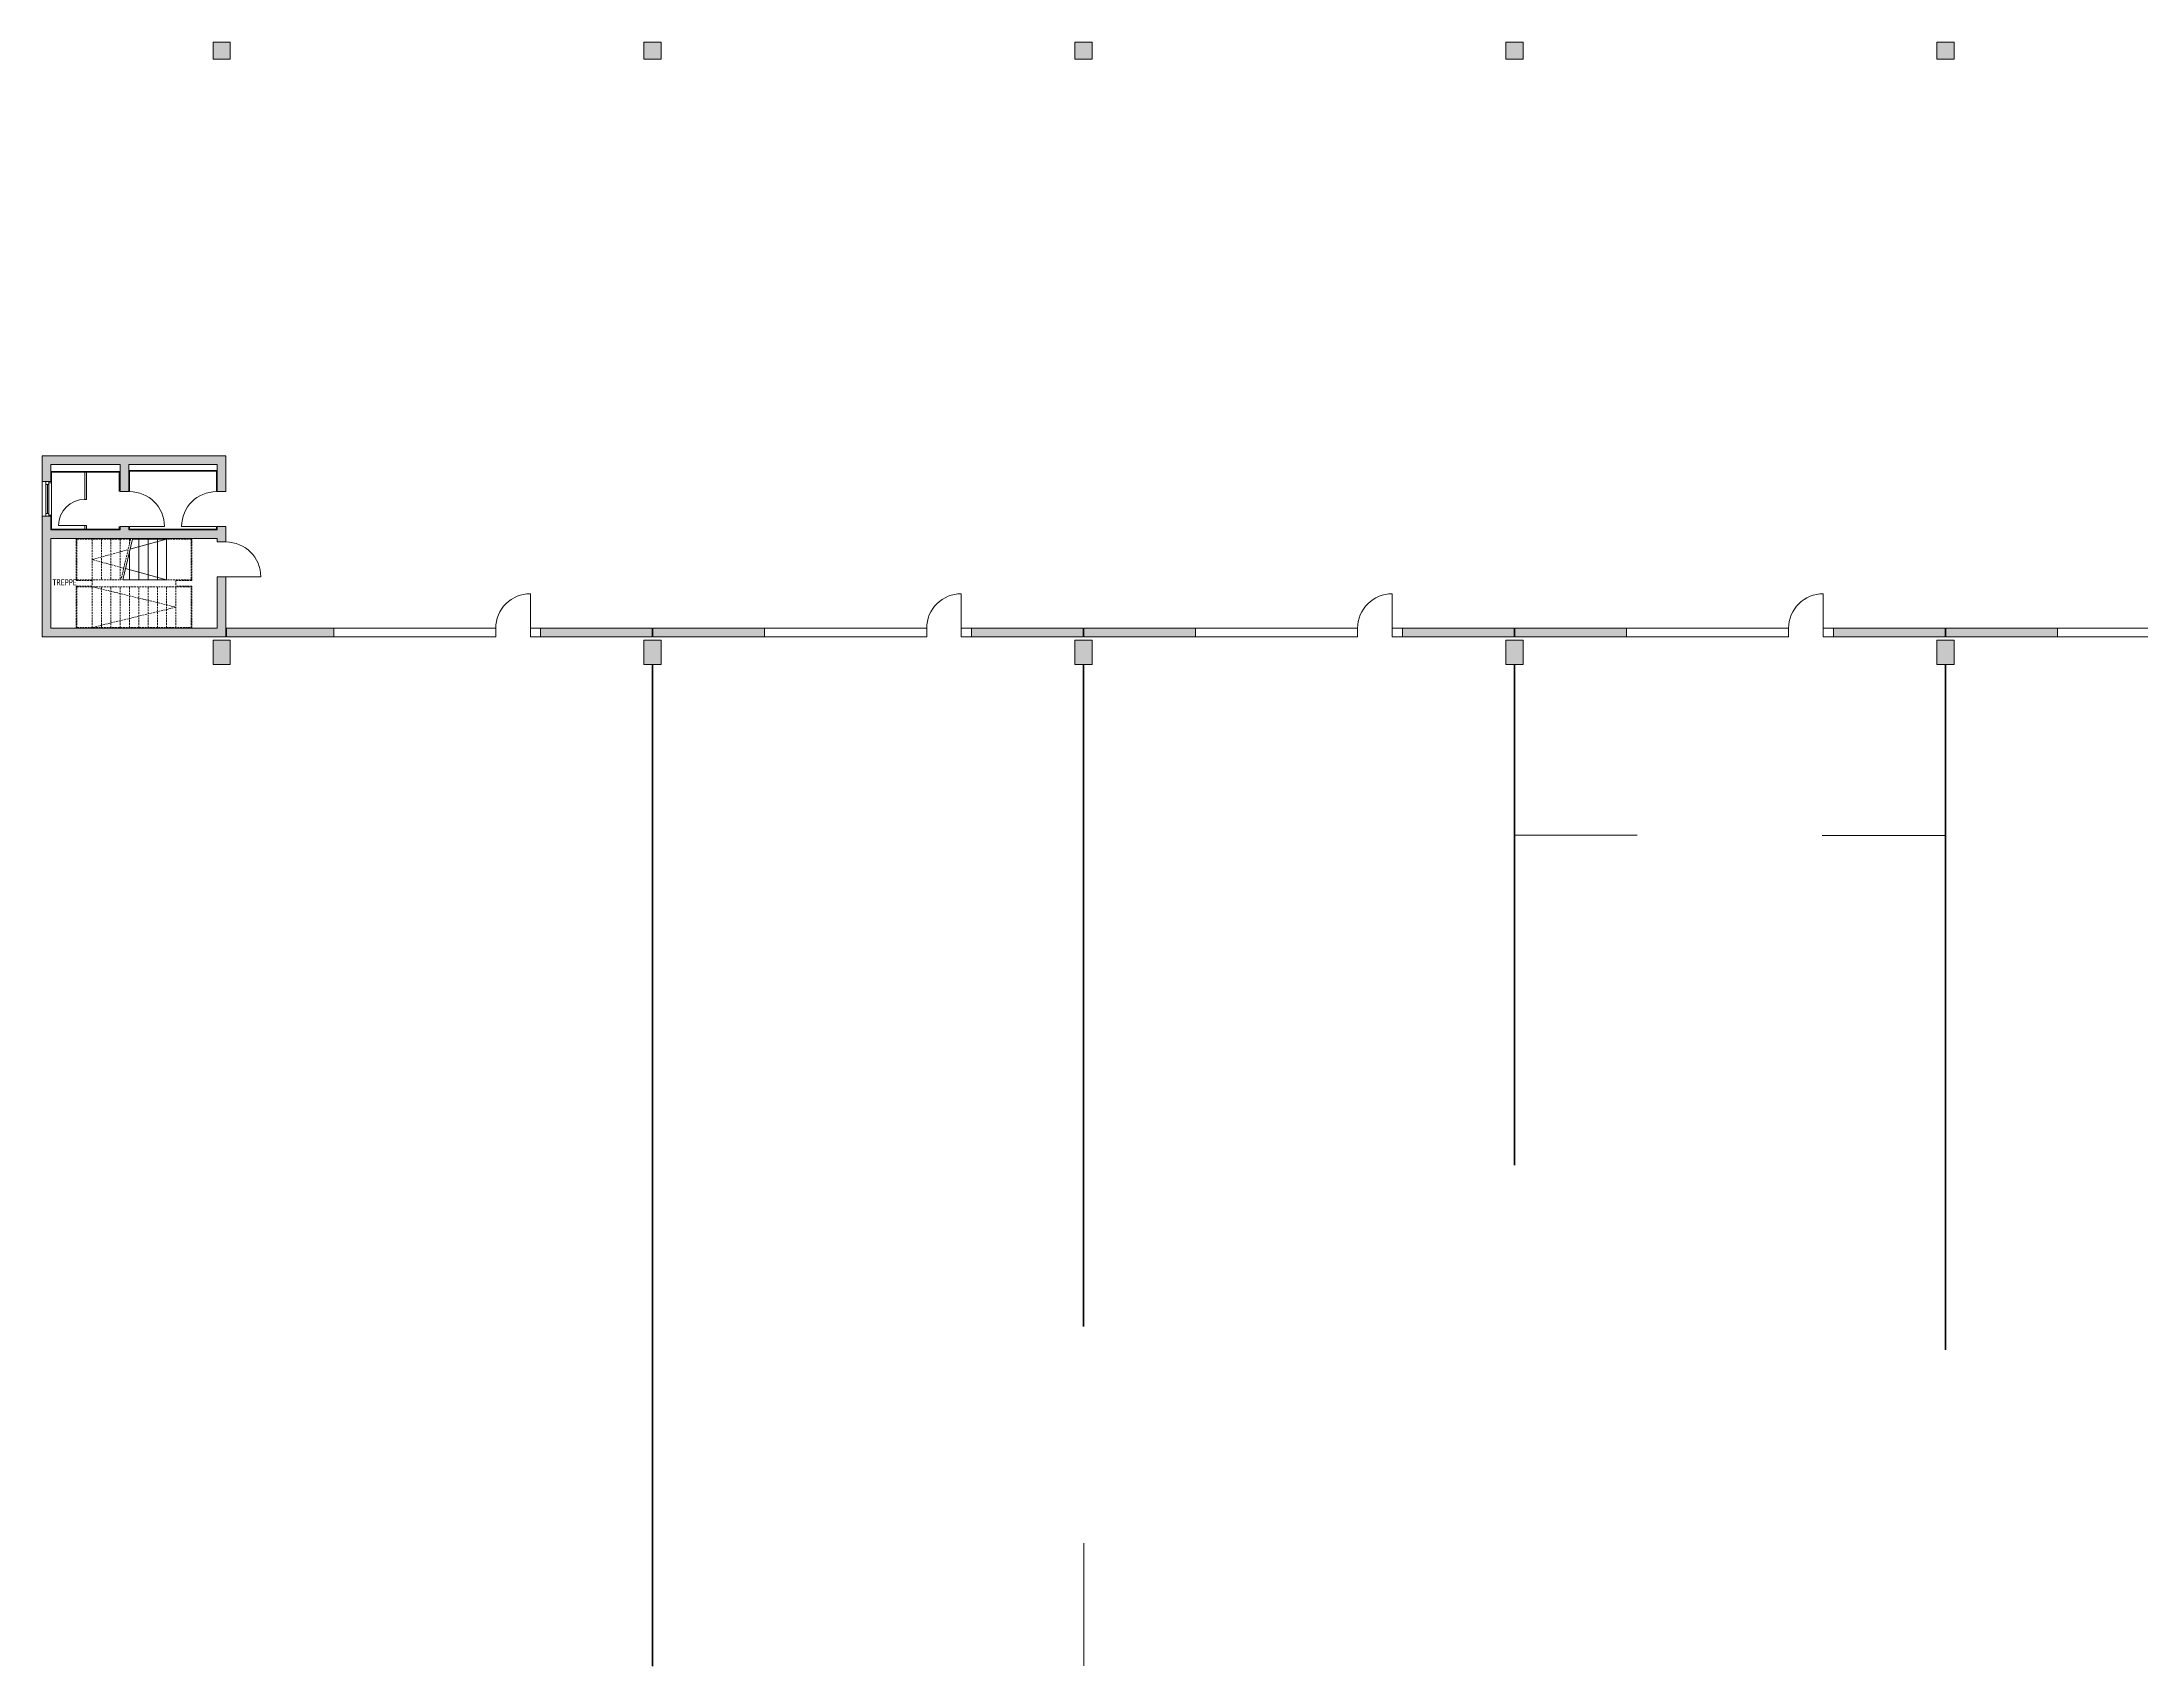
# Model space of a CAD drawing. Header units: inches. Extents: x -139469 to 69789, y -72919 to 35471.
# Drawn here: x -81659 to -20749, y -11628 to 35471 of the extents above; entities that cross this region are included whole.
import ezdxf

# ---------------------------------------------------------------- set-up
doc = ezdxf.new("R2010")
doc.units = ezdxf.units.IN
doc.header["$LTSCALE"] = 525
doc.header["$MEASUREMENT"] = 0
for name, pattern in [('AUSGEZOGEN', [0]), ('VERDECKT', [0.15, 0.1, -0.05]), ('Volllinie', [0])]:
    doc.linetypes.add(name, pattern=pattern)
doc.layers.add('Grundebene', color=7, linetype='Continuous')
doc.styles.add('CALIBRI', font='calibri.ttf', dxfattribs={"height": 0.2})

msp = doc.modelspace()

# ---------------------------------------------------------------- hatches: boundary and pattern name
at = {"layer": 'Grundebene', "true_color": 0x000000, "transparency": 33554687}
h = msp.add_hatch(color=18, dxfattribs=at)
h.paths.add_polyline_path([(48801, 34971), (48301, 34971), (48301, 35471), (48801, 35471)], flags=0)
h.paths.add_polyline_path([(45801, 23221), (46301, 23221), (46301, 22721), (45801, 22721)], flags=0)
h.paths.add_polyline_path([(36301, 35471), (36301, 34971), (35801, 34971), (35801, 35471)], flags=0)
h.paths.add_polyline_path([(61301, 34971), (60801, 34971), (60801, 35471), (61301, 35471)], flags=0)
h.paths.add_polyline_path([(35801, 23221), (36301, 23221), (36301, 22721), (35801, 22721)], flags=0)
h.paths.add_polyline_path([(68571, 23171), (68171, 23171), (68171, 22771), (68571, 22771)], flags=0)
h.paths.add_polyline_path([(23801, 35471), (23801, 34971), (23301, 34971), (23301, 35471)], flags=0)
h.paths.add_polyline_path([(69121, 18071), (68721, 18071), (68721, 17671), (69121, 17671)], flags=0)
h.paths.add_polyline_path([(23301, 23221), (23801, 23221), (23801, 22721), (23301, 22721)], flags=0)
h.paths.add_polyline_path([(11301, 35471), (11301, 34971), (10801, 34971), (10801, 35471)], flags=0)
h.paths.add_polyline_path([(-1199, 35471), (-1199, 34971), (-1699, 34971), (-1699, 35471)], flags=0)
h.paths.add_polyline_path([(-13699, 35471), (-13699, 34971), (-14199, 34971), (-14199, 35471)], flags=0)
h.paths.add_polyline_path([(-26199, 35471), (-26199, 34971), (-26699, 34971), (-26699, 35471)], flags=0)
h.paths.add_polyline_path([(-38699, 35471), (-38699, 34971), (-39199, 34971), (-39199, 35471)], flags=0)
h.paths.add_polyline_path([(-51199, 35471), (-51199, 34971), (-51699, 34971), (-51699, 35471)], flags=0)
h.paths.add_polyline_path([(-63699, 35471), (-63699, 34971), (-64199, 34971), (-64199, 35471)], flags=0)
h.paths.add_polyline_path([(-76199, 35471), (-76199, 34971), (-76699, 34971), (-76699, 35471)], flags=0)
h.paths.add_polyline_path([(-88699, 35471), (-88699, 34971), (-89199, 34971), (-89199, 35471)], flags=0)
h.paths.add_polyline_path([(-101199, 35471), (-101199, 34971), (-101699, 34971), (-101699, 35471)], flags=0)
h.paths.add_polyline_path([(-101699, 23221), (-101199, 23221), (-101199, 22721), (-101699, 22721)], flags=0)
h.paths.add_polyline_path([(-113699, 35471), (-113699, 34971), (-114199, 34971), (-114199, 35471)], flags=0)
h.paths.add_polyline_path([(-114199, 23221), (-113699, 23221), (-113699, 22721), (-114199, 22721)], flags=0)
h.paths.add_polyline_path([(-124199, 23221), (-123699, 23221), (-123699, 22721), (-124199, 22721)], flags=0)
h.paths.add_polyline_path([(-126199, 35471), (-126199, 34971), (-126699, 34971), (-126699, 35471)], flags=0)
h.paths.add_polyline_path([(-138699, 35471), (-138699, 34971), (-139199, 34971), (-139199, 35471)], flags=0)
for points in [[(-76574, 23221), (-79144, 23221), (-79144, 22431), (-79394, 22431), (-79394, 23221), (-81404, 23221), (-81404, 22721), (-81654, 22721), (-81654, 23471), (-76324, 23471), (-76324, 22431), (-76574, 22431)], [(-76574, 21071), (-81404, 21071), (-81404, 18471), (-76574, 18471), (-76574, 19961), (-76324, 19961), (-76324, 18221), (-81654, 18221), (-81654, 21721), (-81404, 21721), (-81404, 21321), (-79394, 21321), (-79394, 21421), (-79144, 21421), (-79144, 21321), (-76574, 21321), (-76574, 21421), (-76324, 21421), (-76324, 20971), (-76574, 20971)]]:
    msp.add_hatch(color=18, dxfattribs=at).paths.add_polyline_path(points, flags=0)
h = msp.add_hatch(color=18, dxfattribs=at)
h.paths.add_polyline_path([(42801, 18471), (42801, 18221), (45781, 18221), (45781, 18471)], flags=0)
h.paths.add_polyline_path([(45801, 18221), (45801, 18721), (46301, 18721), (46301, 18221)], flags=0)
h.paths.add_polyline_path([(46321, 18221), (46321, 18471), (51801, 18471), (51801, 18221)], flags=0)
h.paths.add_polyline_path([(36801, 18471), (36801, 18221), (36321, 18221), (36321, 18471)], flags=0)
h.paths.add_polyline_path([(36301, 18721), (36301, 18221), (35801, 18221), (35801, 18721)], flags=0)
h.paths.add_polyline_path([(35781, 18471), (35781, 18221), (32801, 18221), (32801, 18471)], flags=0)
h.paths.add_polyline_path([(57801, 18471), (57801, 18221), (61301, 18221), (61301, 18471)], flags=0)
h.paths.add_polyline_path([(26801, 18471), (26801, 18221), (23821, 18221), (23821, 18471)], flags=0)
h.paths.add_polyline_path([(23801, 18721), (23801, 18221), (23301, 18221), (23301, 18721)], flags=0)
h.paths.add_polyline_path([(23281, 18471), (23281, 18221), (11061, 18221), (11061, 18471)], flags=0)
h.paths.add_polyline_path([(11041, 18471), (11041, 18221), (10256, 18221), (10256, 18471)], flags=0)
h.paths.add_polyline_path([(4256, 18471), (4256, 18221), (3776, 18221), (3776, 18471)], flags=0)
h.paths.add_polyline_path([(-1594, 18471), (-1594, 18221), (-4699, 18221), (-4699, 18471)], flags=0)
h.paths.add_polyline_path([(-10699, 18471), (-10699, 18221), (-13939, 18221), (-13939, 18471)], flags=0)
h.paths.add_polyline_path([(-13959, 18471), (-13959, 18221), (-17199, 18221), (-17199, 18471)], flags=0)
h.paths.add_polyline_path([(-23199, 18471), (-23199, 18221), (-26439, 18221), (-26439, 18471)], flags=0)
h.paths.add_polyline_path([(-26459, 18471), (-26459, 18221), (-29699, 18221), (-29699, 18471)], flags=0)
h.paths.add_polyline_path([(-35699, 18471), (-35699, 18221), (-38939, 18221), (-38939, 18471)], flags=0)
h.paths.add_polyline_path([(-38959, 18471), (-38959, 18221), (-42199, 18221), (-42199, 18471)], flags=0)
h.paths.add_polyline_path([(-48199, 18471), (-48199, 18221), (-51439, 18221), (-51439, 18471)], flags=0)
h.paths.add_polyline_path([(-51459, 18471), (-51459, 18221), (-54699, 18221), (-54699, 18471)], flags=0)
h.paths.add_polyline_path([(-60699, 18471), (-60699, 18221), (-63939, 18221), (-63939, 18471)], flags=0)
h.paths.add_polyline_path([(-63959, 18471), (-63959, 18221), (-67199, 18221), (-67199, 18471)], flags=0)
h.paths.add_polyline_path([(-73199, 18471), (-73199, 18221), (-76304, 18221), (-76304, 18471)], flags=0)
h = msp.add_hatch(color=18, dxfattribs=at)
h.paths.add_polyline_path([(-126199, 18121), (-126199, 17421), (-126699, 17421), (-126699, 18121)], flags=0)
h.paths.add_polyline_path([(-113699, 17421), (-114199, 17421), (-114199, 18121), (-113699, 18121)], flags=0)
h.paths.add_polyline_path([(-101199, 17421), (-101699, 17421), (-101699, 18121), (-101199, 18121)], flags=0)
h.paths.add_polyline_path([(-88699, 17421), (-89199, 17421), (-89199, 18121), (-88699, 18121)], flags=0)
h.paths.add_polyline_path([(-76199, 17421), (-76699, 17421), (-76699, 18121), (-76199, 18121)], flags=0)
h.paths.add_polyline_path([(-63699, 17421), (-64199, 17421), (-64199, 18121), (-63699, 18121)], flags=0)
h.paths.add_polyline_path([(-51199, 17421), (-51699, 17421), (-51699, 18121), (-51199, 18121)], flags=0)
h.paths.add_polyline_path([(-38699, 17421), (-39199, 17421), (-39199, 18121), (-38699, 18121)], flags=0)
h.paths.add_polyline_path([(-26199, 17421), (-26699, 17421), (-26699, 18121), (-26199, 18121)], flags=0)
h.paths.add_polyline_path([(-13699, 17421), (-14199, 17421), (-14199, 18121), (-13699, 18121)], flags=0)

# ---------------------------------------------------------------- linework, layer by layer
at = {"layer": 'Grundebene', "color": 18, "linetype": 'AUSGEZOGEN', "lineweight": 13, "true_color": 0x000000}
for p, q in [((-76699, 35471), (-76199, 35471)), ((-76699, 34971), (-76699, 35471)), ((-76199, 35471), (-76199, 34971)), ((-64199, 35471), (-63699, 35471)), ((-64199, 34971), (-64199, 35471)), ((-63699, 35471), (-63699, 34971)), ((-51699, 35471), (-51199, 35471)), ((-51699, 34971), (-51699, 35471)), ((-51199, 35471), (-51199, 34971)), ((-39199, 35471), (-38699, 35471)), ((-39199, 34971), (-39199, 35471)), ((-38699, 35471), (-38699, 34971)), ((-26699, 35471), (-26199, 35471)), ((-26699, 34971), (-26699, 35471)), ((-26199, 35471), (-26199, 34971)), ((-76199, 34971), (-76699, 34971)), ((-63699, 34971), (-64199, 34971)), ((-51199, 34971), (-51699, 34971)), ((-38699, 34971), (-39199, 34971)), ((-26199, 34971), (-26699, 34971)), ((-81654, 23471), (-76324, 23471)), ((-81654, 22721), (-81654, 23471)), ((-79394, 23221), (-81404, 23221)), ((-81404, 23221), (-81404, 22721)), ((-79394, 23221), (-79394, 22431)), ((-76574, 23221), (-79144, 23221)), ((-79144, 23221), (-79144, 22431)), ((-76574, 23221), (-76574, 22431)), ((-76324, 23471), (-76324, 22431)), ((-81404, 22721), (-81654, 22721)), ((-81654, 21721), (-81654, 22721)), ((-81544, 22721), (-81544, 21721)), ((-81464, 22641), (-81544, 22641)), ((-81504, 22641), (-81504, 21801)), ((-81464, 22721), (-81464, 21721)), ((-81464, 22691), (-81379, 22691)), ((-81404, 23016), (-79394, 23016)), ((-79419, 22991), (-81379, 22991)), ((-81379, 22991), (-81379, 22691)), ((-81379, 21751), (-81379, 22691)), ((-80419, 22206), (-80419, 22991)), ((-80369, 22206), (-80369, 22991)), ((-79419, 22431), (-79419, 22991)), ((-79144, 23046), (-76574, 23046)), ((-79119, 23021), (-76599, 23021)), ((-79119, 22431), (-79119, 23021)), ((-76599, 23021), (-76599, 22431)), ((-80419, 22206), (-80369, 22206)), ((-79144, 22431), (-79394, 22431)), ((-76574, 22431), (-76324, 22431)), ((-81404, 21721), (-81654, 21721)), ((-81654, 18221), (-81654, 21721)), ((-81544, 21801), (-81464, 21801)), ((-81464, 21751), (-81379, 21751)), ((-81404, 21721), (-81404, 21321)), ((-79394, 21321), (-81404, 21321)), ((-81379, 21346), (-81379, 21751)), ((-81379, 21346), (-79419, 21346)), ((-80419, 21446), (-81179, 21446)), ((-80419, 21346), (-80419, 21446)), ((-80419, 21446), (-80369, 21446)), ((-80369, 21346), (-80369, 21446)), ((-79419, 21346), (-79419, 21421)), ((-79144, 21421), (-79394, 21421)), ((-79394, 21421), (-79394, 21321)), ((-79144, 21421), (-79144, 21321)), ((-76574, 21321), (-79144, 21321)), ((-79119, 21346), (-79119, 21421)), ((-79119, 21421), (-78109, 21421)), ((-79119, 21346), (-76599, 21346)), ((-76599, 21421), (-77610, 21421)), ((-76599, 21346), (-76599, 21421)), ((-76574, 21421), (-76324, 21421)), ((-76574, 21421), (-76574, 21321)), ((-76324, 20971), (-76324, 21421)), ((-76574, 21071), (-81404, 21071)), ((-81404, 21071), (-81404, 18471)), ((-79038, 21051), (-79318, 19871)), ((-79107, 20761), (-78044, 21051)), ((-79038, 21051), (-78044, 21051)), ((-78854, 21051), (-78854, 19871)), ((-78584, 21051), (-78584, 19871)), ((-78314, 21051), (-78314, 19871)), ((-78044, 21051), (-78044, 19871)), ((-76574, 21071), (-76574, 20971)), ((-76574, 20971), (-76324, 20971)), ((-78044, 19871), (-79241, 20198)), ((-79124, 20689), (-79124, 19871)), ((-79318, 19871), (-78044, 19871)), ((-76574, 18471), (-76574, 19961)), ((-76574, 19961), (-76324, 19961)), ((-76324, 19961), (-76324, 18221)), ((-75314, 19961), (-76324, 19961)), ((-67495, 18471), (-67495, 19471)), ((-54995, 18471), (-54995, 19471)), ((-42495, 18471), (-42495, 19471)), ((-29995, 18471), (-29995, 19471)), ((-81404, 18471), (-76574, 18471)), ((-76304, 18221), (-76304, 18471)), ((-76304, 18471), (-73199, 18471)), ((-73199, 18471), (-73199, 18221)), ((-73199, 18471), (-68499, 18471)), ((-67495, 18471), (-67199, 18471)), ((-67199, 18471), (-67199, 18221)), ((-67199, 18471), (-63959, 18471)), ((-63959, 18471), (-63959, 18221)), ((-63939, 18471), (-60699, 18471)), ((-63939, 18221), (-63939, 18471)), ((-60699, 18471), (-60699, 18221)), ((-60699, 18471), (-55999, 18471)), ((-54995, 18471), (-54699, 18471)), ((-54699, 18471), (-54699, 18221)), ((-54699, 18471), (-51459, 18471)), ((-51459, 18471), (-51459, 18221)), ((-51439, 18471), (-48199, 18471)), ((-51439, 18221), (-51439, 18471)), ((-48199, 18471), (-48199, 18221)), ((-48199, 18471), (-43499, 18471)), ((-42495, 18471), (-42199, 18471)), ((-42199, 18471), (-42199, 18221)), ((-42199, 18471), (-38959, 18471)), ((-38959, 18471), (-38959, 18221)), ((-38939, 18221), (-38939, 18471)), ((-38939, 18471), (-35699, 18471)), ((-35699, 18471), (-35699, 18221)), ((-35699, 18471), (-30999, 18471)), ((-29995, 18471), (-29699, 18471)), ((-29699, 18471), (-29699, 18221)), ((-29699, 18471), (-26459, 18471)), ((-26459, 18471), (-26459, 18221)), ((-26439, 18221), (-26439, 18471)), ((-26439, 18471), (-23199, 18471)), ((-23199, 18471), (-23199, 18221)), ((-23199, 18471), (-18499, 18471)), ((-76324, 18221), (-81654, 18221)), ((-76699, 18121), (-76199, 18121)), ((-76699, 17421), (-76699, 18121)), ((-73199, 18221), (-76304, 18221)), ((-76199, 18121), (-76199, 17421)), ((-73199, 18221), (-68499, 18221)), ((-67495, 18221), (-67199, 18221)), ((-63959, 18221), (-67199, 18221)), ((-64199, 18121), (-63699, 18121)), ((-64199, 17421), (-64199, 18121)), ((-60699, 18221), (-63939, 18221)), ((-63699, 18121), (-63699, 17421)), ((-60699, 18221), (-55999, 18221)), ((-54995, 18221), (-54699, 18221)), ((-51459, 18221), (-54699, 18221)), ((-51699, 18121), (-51199, 18121)), ((-51699, 17421), (-51699, 18121)), ((-48199, 18221), (-51439, 18221)), ((-51199, 18121), (-51199, 17421)), ((-48199, 18221), (-43499, 18221)), ((-42495, 18221), (-42199, 18221)), ((-38959, 18221), (-42199, 18221)), ((-39199, 18121), (-38699, 18121)), ((-39199, 17421), (-39199, 18121)), ((-35699, 18221), (-38939, 18221)), ((-38699, 18121), (-38699, 17421)), ((-35699, 18221), (-30999, 18221)), ((-29995, 18221), (-29699, 18221)), ((-26459, 18221), (-29699, 18221)), ((-26699, 18121), (-26199, 18121)), ((-26699, 17421), (-26699, 18121)), ((-23199, 18221), (-26439, 18221)), ((-26199, 18121), (-26199, 17421)), ((-23199, 18221), (-18499, 18221)), ((-76199, 17421), (-76699, 17421)), ((-63699, 17421), (-64199, 17421)), ((-63959, 17421), (-63959, -11629)), ((-63939, 17421), (-63939, -11629)), ((-51199, 17421), (-51699, 17421)), ((-51459, 4846), (-51459, 17421)), ((-51439, 4846), (-51439, 17421)), ((-38699, 17421), (-39199, 17421)), ((-38959, 17421), (-38959, 2896)), ((-38939, 17421), (-38939, 2896)), ((-26199, 17421), (-26699, 17421)), ((-26459, 17421), (-26459, -2454)), ((-26439, 17421), (-26439, -2454)), ((-35389, 12468), (-38952, 12468)), ((-26459, 12456), (-30023, 12456)), ((-51459, -1780), (-51459, 5111)), ((-51439, -1780), (-51439, 5111)), ((-51437, -11628), (-51437, -8064))]:
    msp.add_line(p, q, dxfattribs=at)
at = {"layer": 'Grundebene', "color": 18, "linetype": 'VERDECKT', "lineweight": 13, "true_color": 0x000000}
for p, q in [((-80665, 21071), (-80665, 19851)), ((-80645, 21051), (-79089, 21051)), ((-80645, 21051), (-80645, 19871)), ((-80204, 21051), (-80204, 19871)), ((-80204, 20461), (-79162, 20746)), ((-79934, 21051), (-79934, 19871)), ((-79664, 21051), (-79664, 19871)), ((-79394, 21051), (-79394, 19871)), ((-79089, 21051), (-79369, 19871)), ((-79124, 21051), (-79124, 20904)), ((-77333, 21051), (-78044, 21051)), ((-77333, 21051), (-77333, 19871)), ((-77313, 21071), (-77313, 19851)), ((-79289, 20211), (-80204, 20461)), ((-80665, 19851), (-80204, 19851)), ((-80665, 18471), (-80665, 19691)), ((-80665, 19691), (-80204, 19691)), ((-80645, 19871), (-79369, 19871)), ((-80645, 18491), (-80645, 19671)), ((-80645, 19671), (-77333, 19671)), ((-80204, 19851), (-80204, 19691)), ((-80204, 18491), (-80204, 19671)), ((-80204, 19671), (-77774, 19081)), ((-79934, 18491), (-79934, 19671)), ((-79664, 18491), (-79664, 19671)), ((-79394, 18491), (-79394, 19671)), ((-79124, 18491), (-79124, 19671)), ((-78854, 18491), (-78854, 19671)), ((-78584, 18491), (-78584, 19671)), ((-78314, 18491), (-78314, 19671)), ((-77333, 19871), (-78044, 19871)), ((-78044, 18491), (-78044, 19671)), ((-77313, 19851), (-77774, 19851)), ((-77774, 19851), (-77774, 19691)), ((-77313, 19691), (-77774, 19691)), ((-77774, 18491), (-77774, 19671)), ((-77333, 18491), (-77333, 19671)), ((-77313, 18471), (-77313, 19691)), ((-77774, 19081), (-80204, 18491)), ((-80645, 18491), (-77333, 18491))]:
    msp.add_line(p, q, dxfattribs=at)
at = {"layer": 'Grundebene', "color": 18, "linetype": 'Volllinie', "lineweight": 9, "true_color": 0x000000}
for p, q in [((-68499, 18221), (-68499, 18471)), ((-67495, 18221), (-67495, 18471)), ((-55999, 18221), (-55999, 18471)), ((-54995, 18221), (-54995, 18471)), ((-43499, 18221), (-43499, 18471)), ((-42495, 18221), (-42495, 18471)), ((-30999, 18221), (-30999, 18471)), ((-29995, 18221), (-29995, 18471))]:
    msp.add_line(p, q, dxfattribs=at)
at = {"layer": 'Grundebene', "color": 18, "linetype": 'AUSGEZOGEN', "lineweight": 13, "true_color": 0x000000}
for centre, radius, start, end in [((-80419, 21446), 760, 90, 180), ((-79119, 21421), 1010, 360, 90), ((-76599, 21421), 1010, 90, 180), ((-76324, 19961), 1010, 360, 90), ((-67499, 18471), 1000, 89.75959, 180), ((-54999, 18471), 1000, 89.75959, 180), ((-42499, 18471), 1000, 89.75959, 180), ((-29999, 18471), 1000, 89.75959, 180)]:
    msp.add_arc(centre, radius, start, end, dxfattribs=at)

# ---------------------------------------------------------------- texts
at = {"layer": 'Grundebene', "color": 18, "lineweight": 18, "true_color": 0x000000, "style": 'CALIBRI', "width": 0.803874}
msp.add_text('TREPPE', height=175, dxfattribs=at).set_placement((-81353, 19717))

doc.saveas('drawing.dxf')
